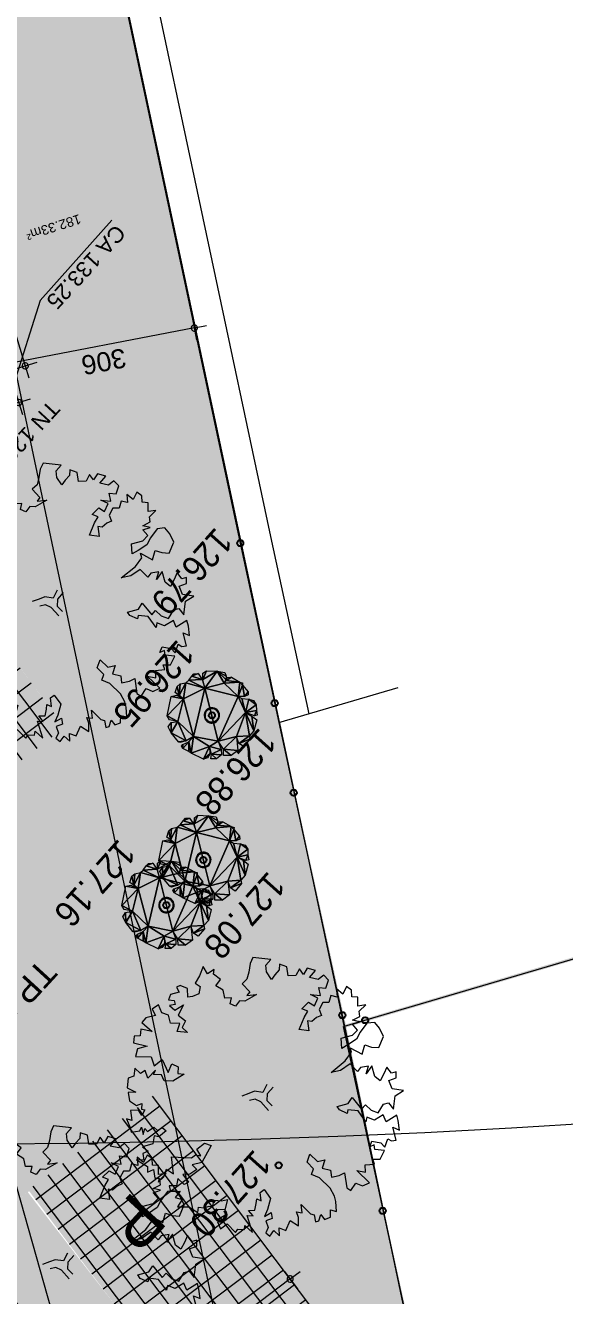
# Model space of a CAD drawing. Header units: metres. Extents: x -2858 to 512, y -1995 to 1252.
# Drawn here: x -493.18 to -484.52, y 379.06 to 399.48 of the extents above; entities that cross this region are included whole.
import ezdxf
from ezdxf.enums import TextEntityAlignment as Align
from ezdxf.lldxf.tags import DXFTag

# ---------------------------------------------------------------- set-up
doc = ezdxf.new("R2010")
doc.units = ezdxf.units.M
doc.header["$PDMODE"] = 33
doc.header["$PDSIZE"] = 0.1
for name, color, linetype in [('Calque commun', 7, 'Continuous'), ('Calque11', 7, 'Continuous'), ('Calque14', 7, 'Continuous'), ('Calque15', 7, 'Continuous'), ('Calque17', 7, 'Continuous'), ('Calque19', 7, 'Continuous'), ('Calque3', 7, 'Continuous'), ('Textes', 7, 'Continuous')]:
    doc.layers.add(name, color=color, linetype=linetype)
doc.styles.add('ARIAL', font='arial.ttf')
doc.styles.add('Arial11', font='arial.ttf', dxfattribs={"height": 0.154626})
doc.styles.add('Arial12', font='arial.ttf', dxfattribs={"width": 0.9, "height": 0.41584})
doc.styles.add('Arial18', font='arial.ttf', dxfattribs={"height": 0.309252})
doc.styles.add('Arial7', font='arial.ttf', dxfattribs={"height": 0.395842})
tags = doc.linetypes.add('DASHDOT2', pattern=[0.5, 0.25, -0.125, 0, -0.125]).pattern_tags.tags
tags[10:11] = [DXFTag(74, 4), DXFTag(75, 0), DXFTag(340, '0'), DXFTag(46, 1.0), DXFTag(50, 0.0), DXFTag(44, 0.0), DXFTag(45, 0.0)]
tags[8:9] = [DXFTag(74, 4), DXFTag(75, 0), DXFTag(340, '0'), DXFTag(46, 1.0), DXFTag(50, 0.0), DXFTag(44, 0.0), DXFTag(45, 0.0)]
tags[6:7] = [DXFTag(74, 4), DXFTag(75, 0), DXFTag(340, '0'), DXFTag(46, 1.0), DXFTag(50, 0.0), DXFTag(44, 0.0), DXFTag(45, 0.0)]
tags[4:5] = [DXFTag(74, 4), DXFTag(75, 0), DXFTag(340, '0'), DXFTag(46, 1.0), DXFTag(50, 0.0), DXFTag(44, 0.0), DXFTag(45, 0.0)]
tags = doc.linetypes.add('DOT2', pattern=[0.125, 0, -0.125]).pattern_tags.tags
tags[6:7] = [DXFTag(74, 4), DXFTag(75, 0), DXFTag(340, '0'), DXFTag(46, 1.0), DXFTag(50, 0.0), DXFTag(44, 0.0), DXFTag(45, 0.0)]
tags[4:5] = [DXFTag(74, 4), DXFTag(75, 0), DXFTag(340, '0'), DXFTag(46, 1.0), DXFTag(50, 0.0), DXFTag(44, 0.0), DXFTag(45, 0.0)]
tags = doc.linetypes.add('HIDDEN', pattern=[0.375, 0.25, -0.125]).pattern_tags.tags
tags[6:7] = [DXFTag(74, 4), DXFTag(75, 0), DXFTag(340, '0'), DXFTag(46, 1.0), DXFTag(50, 0.0), DXFTag(44, 0.0), DXFTag(45, 0.0)]
tags[4:5] = [DXFTag(74, 4), DXFTag(75, 0), DXFTag(340, '0'), DXFTag(46, 1.0), DXFTag(50, 0.0), DXFTag(44, 0.0), DXFTag(45, 0.0)]
tags = doc.linetypes.add('HIDDENX2', pattern=[0.75, 0.5, -0.25]).pattern_tags.tags
tags[6:7] = [DXFTag(74, 4), DXFTag(75, 0), DXFTag(340, '0'), DXFTag(46, 1.0), DXFTag(50, 0.0), DXFTag(44, 0.0), DXFTag(45, 0.0)]
tags[4:5] = [DXFTag(74, 4), DXFTag(75, 0), DXFTag(340, '0'), DXFTag(46, 1.0), DXFTag(50, 0.0), DXFTag(44, 0.0), DXFTag(45, 0.0)]

# ---------------------------------------------------------------- blocks, each defined once
blk = doc.blocks.new('arb5')
at = {"layer": 'Calque commun', "color": 0, "linetype": 'ByBlock', "lineweight": -2}
for p, q in [((0.3387, 1.1317), (0.3079, 1.0847)), ((0.3544, 1.1189), (0.3387, 1.1317)), ((0.4432, 1.1359), (0.4037, 1.1244)), ((0.4037, 1.1244), (0.429, 1.0916)), ((0.4638, 1.113), (0.4432, 1.1359)), ((0.4747, 1.1318), (0.4638, 1.113)), ((0.504, 1.1059), (0.4747, 1.1318)), ((0.5259, 1.1274), (0.504, 1.1059)), ((0.5453, 1.0957), (0.5259, 1.1274)), ((0.5471, 1.1695), (0.5453, 1.0957)), ((0.5765, 1.1565), (0.5471, 1.1695)), ((0.587, 1.1277), (0.5765, 1.1565)), ((0.6245, 1.1345), (0.587, 1.1277)), ((0.6282, 1.1136), (0.6245, 1.1345)), ((0.7301, 1.1483), (0.7012, 1.1181)), ((0.7426, 1.1256), (0.7301, 1.1483)), ((0.7656, 1.146), (0.7426, 1.1256)), ((0.7891, 1.134), (0.7656, 1.146)), ((0.7842, 1.1095), (0.7891, 1.134)), ((0.2724, 1.0819), (0.2593, 1.0614)), ((0.2983, 1.1123), (0.2724, 1.0819)), ((0.3079, 1.0847), (0.2983, 1.1123)), ((0.3582, 1.1012), (0.3544, 1.1189)), ((0.3929, 1.1166), (0.3582, 1.1012)), ((0.3908, 1.0919), (0.3929, 1.1166)), ((0.411, 1.0591), (0.3908, 1.0919)), ((0.429, 1.0916), (0.4163, 1.0768)), ((0.4163, 1.0768), (0.4348, 1.0679)), ((0.5876, 1.0636), (0.6282, 1.1136)), ((0.6884, 1.0993), (0.6763, 1.0628)), ((0.7012, 1.1181), (0.6884, 1.0993)), ((0.8099, 1.1212), (0.7842, 1.1095)), ((0.8046, 1.0894), (0.8225, 1.1132)), ((0.8115, 1.0755), (0.8046, 1.0894)), ((0.8225, 1.1132), (0.8099, 1.1212)), ((0.8099, 1.0195), (0.8115, 1.0755)), ((0.8832, 1.0722), (0.8574, 1.0487)), ((0.8899, 1.0307), (0.8832, 1.0722)), ((0.2504, 1.0348), (0.2037, 1.0016)), ((0.2442, 1.0013), (0.2504, 1.0348)), ((0.2593, 1.0614), (0.3105, 1.0472)), ((0.3105, 1.0472), (0.2976, 1.0186)), ((0.2976, 1.0186), (0.3388, 1.0065)), ((0.4348, 1.0679), (0.411, 1.0591)), ((0.6112, 1.0555), (0.5876, 1.0636)), ((0.6386, 1.0356), (0.6112, 1.0555)), ((0.6187, 1.0132), (0.6386, 1.0356)), ((0.6763, 1.0628), (0.6746, 1.0009)), ((0.8318, 1.0458), (0.8099, 1.0195)), ((0.8454, 1.026), (0.8318, 1.0458)), ((0.8574, 1.0487), (0.8454, 1.026)), ((0.9334, 1.045), (0.8899, 1.0307)), ((0.9439, 1.0173), (0.9334, 1.045)), ((0.9677, 1.0408), (0.9439, 1.0173)), ((0.9675, 1.0084), (0.9677, 1.0408)), ((0.1632, 1.0129), (0.1908, 0.9722)), ((0.2037, 1.0016), (0.1632, 1.0129)), ((0.1908, 0.9722), (0.1745, 0.9388)), ((0.2627, 0.9893), (0.2442, 1.0013)), ((0.3053, 0.998), (0.2627, 0.9893)), ((0.3177, 0.9683), (0.3053, 0.998)), ((0.3166, 0.9348), (0.3177, 0.9683)), ((0.3388, 1.0065), (0.3512, 0.974)), ((0.3512, 0.974), (0.3682, 0.9845)), ((0.3682, 0.9845), (0.3568, 0.9295)), ((0.6026, 0.966), (0.637, 0.9815)), ((0.6289, 0.9481), (0.6026, 0.966)), ((0.637, 0.9815), (0.6187, 1.0132)), ((0.6873, 0.9662), (0.6636, 0.9557)), ((0.6746, 1.0009), (0.6873, 0.9662)), ((0.9197, 0.9497), (0.9348, 0.9693)), ((0.9348, 0.9693), (0.9611, 0.9561)), ((0.9611, 0.9561), (0.9751, 0.9827)), ((0.9962, 1.0121), (0.9675, 1.0084)), ((0.9751, 0.9827), (0.998, 0.9893)), ((0.998, 0.9893), (0.9962, 1.0121)), ((0.145, 0.954), (0.1263, 0.9372)), ((0.1263, 0.9372), (0.144, 0.9264)), ((0.144, 0.9264), (0.1386, 0.8938)), ((0.1745, 0.9388), (0.145, 0.954)), ((0.1683, 0.9045), (0.2001, 0.9121)), ((0.2001, 0.9121), (0.2019, 0.8845)), ((0.3411, 0.9355), (0.3166, 0.9348)), ((0.3318, 0.8725), (0.3411, 0.9355)), ((0.3568, 0.9295), (0.3821, 0.8949)), ((0.6285, 0.9036), (0.6289, 0.9481)), ((0.6613, 0.9171), (0.6285, 0.9036)), ((0.6636, 0.9557), (0.6613, 0.9171)), ((0.878, 0.9067), (0.9206, 0.9288)), ((0.9503, 0.9396), (0.9197, 0.9497)), ((0.9206, 0.9288), (0.9503, 0.9396)), ((1.0351, 0.9476), (0.998, 0.8829)), ((1.0356, 0.9043), (1.0351, 0.9476)), ((1.0486, 0.914), (1.0356, 0.9043)), ((1.0662, 0.8922), (1.0486, 0.914)), ((0.1386, 0.8938), (0.1683, 0.9045)), ((0.2019, 0.8845), (0.1776, 0.8442)), ((0.3614, 0.8782), (0.3318, 0.8725)), ((0.4026, 0.8522), (0.3614, 0.8782)), ((0.3821, 0.8949), (0.3951, 0.9027)), ((0.3951, 0.9027), (0.4067, 0.8691)), ((0.4067, 0.8691), (0.4026, 0.8522)), ((0.8689, 0.8614), (0.878, 0.9067)), ((0.8885, 0.8573), (0.8689, 0.8614)), ((0.9113, 0.8847), (0.8885, 0.8573)), ((0.9182, 0.865), (0.9113, 0.8847)), ((0.934, 0.8767), (0.9182, 0.865)), ((0.9586, 0.8911), (0.934, 0.8767)), ((0.9773, 0.8724), (0.9586, 0.8911)), ((0.9815, 0.9019), (0.9773, 0.8724)), ((0.998, 0.8829), (0.9815, 0.9019)), ((1.0839, 0.8952), (1.0662, 0.8922)), ((1.0804, 0.844), (1.0839, 0.8952)), ((0.1005, 0.8144), (0.0531, 0.7971)), ((0.12, 0.7895), (0.1005, 0.8144)), ((0.1776, 0.8442), (0.2182, 0.8498)), ((0.2182, 0.8498), (0.1877, 0.8343)), ((0.1877, 0.8343), (0.2151, 0.8135)), ((0.2151, 0.8135), (0.2357, 0.8153)), ((0.2357, 0.8153), (0.2333, 0.7708)), ((1.0605, 0.8126), (1.0912, 0.823)), ((1.097, 0.8013), (1.0605, 0.8126)), ((1.1139, 0.8378), (1.0804, 0.844)), ((1.0912, 0.823), (1.1018, 0.8092)), ((1.1018, 0.8092), (1.1139, 0.8378)), ((0.0382, 0.7606), (0.034, 0.7291)), ((0.0531, 0.7971), (0.0382, 0.7606)), ((0.1317, 0.7629), (0.12, 0.7895)), ((0.1684, 0.7812), (0.1317, 0.7629)), ((0.1826, 0.7251), (0.1684, 0.7812)), ((0.2333, 0.7708), (0.2805, 0.7598)), ((0.2805, 0.7598), (0.3139, 0.7358)), ((1.0041, 0.7764), (1.0426, 0.797)), ((1.0246, 0.7616), (1.0041, 0.7764)), ((1.0432, 0.7367), (1.0246, 0.7616)), ((1.0426, 0.797), (1.0652, 0.772)), ((1.069, 0.7495), (1.0432, 0.7367)), ((1.0652, 0.772), (1.0936, 0.7718)), ((1.0767, 0.7376), (1.069, 0.7495)), ((1.0936, 0.7718), (1.097, 0.8013)), ((0.034, 0.7291), (0.0583, 0.7072)), ((0.0583, 0.7072), (0.1056, 0.7119)), ((0.1066, 0.6981), (0.1033, 0.6655)), ((0.1056, 0.7119), (0.1383, 0.7204)), ((0.137, 0.6967), (0.1066, 0.6981)), ((0.1782, 0.6699), (0.137, 0.6967)), ((0.1383, 0.7204), (0.1805, 0.7102)), ((0.2083, 0.7012), (0.1782, 0.6699)), ((0.1805, 0.7102), (0.2083, 0.7012)), ((0.1929, 0.7427), (0.1826, 0.7251)), ((0.2382, 0.7472), (0.1929, 0.7427)), ((0.3139, 0.7358), (0.2382, 0.7472)), ((1.0964, 0.7276), (1.0767, 0.7376)), ((1.11, 0.7086), (1.0964, 0.7276)), ((1.1287, 0.7214), (1.11, 0.7086)), ((1.1362, 0.6768), (1.1287, 0.7214)), ((0.0058, 0.6516), (0.0312, 0.6306)), ((0.044, 0.6493), (0.0058, 0.6516)), ((0.058, 0.6658), (0.044, 0.6493)), ((0.0905, 0.6538), (0.058, 0.6658)), ((0.075, 0.6815), (0.0905, 0.6538)), ((0.1033, 0.6655), (0.075, 0.6815)), ((0.5851, 0.6489), (0.584, 0.6182)), ((0.6099, 0.6496), (0.6055, 0.6015)), ((1.1686, 0.6422), (1.1362, 0.6768)), ((0.0312, 0.6306), (0.0034, 0.6052)), ((0.0034, 0.6052), (0.019, 0.5854)), ((0.5602, 0.5987), (0.5236, 0.5982)), ((0.584, 0.6182), (0.5602, 0.5987)), ((0.6055, 0.6015), (0.6132, 0.5766)), ((0.8823, 0.5716), (0.9613, 0.5907)), ((0.9613, 0.5907), (0.9965, 0.5668)), ((0.9965, 0.5668), (0.9976, 0.5963)), ((0.9976, 0.5963), (1.033, 0.587)), ((1.0526, 0.5663), (1.0608, 0.6065)), ((1.0608, 0.6065), (1.0804, 0.5996)), ((1.0804, 0.5996), (1.0801, 0.5622)), ((1.1131, 0.6053), (1.1455, 0.6078)), ((1.1405, 0.5763), (1.1131, 0.6053)), ((1.1319, 0.6355), (1.1686, 0.6422)), ((1.1455, 0.6078), (1.1319, 0.6355)), ((0.019, 0.5854), (0, 0.565)), ((0, 0.565), (0.0029, 0.5402)), ((0.0029, 0.5402), (0.0365, 0.5498)), ((0.0365, 0.5498), (0.0382, 0.5151)), ((0.0382, 0.5151), (0.062, 0.5408)), ((0.062, 0.5408), (0.0756, 0.5159)), ((0.1525, 0.5193), (0.1645, 0.5439)), ((0.1645, 0.5439), (0.1853, 0.5348)), ((0.2206, 0.5156), (0.2484, 0.5492)), ((0.2484, 0.5492), (0.2718, 0.5152)), ((0.5344, 0.5714), (0.5707, 0.5809)), ((0.5707, 0.5809), (0.5902, 0.5523)), ((0.5902, 0.5523), (0.6138, 0.5403)), ((0.6132, 0.5766), (0.6337, 0.5627)), ((0.6138, 0.5403), (0.6412, 0.5263)), ((0.8939, 0.5448), (0.8823, 0.5716)), ((0.9341, 0.5377), (0.8939, 0.5448)), ((0.9434, 0.5692), (0.9341, 0.5377)), ((0.9559, 0.5502), (0.9434, 0.5692)), ((0.9767, 0.5453), (0.9559, 0.5502)), ((1.0313, 0.4806), (0.9767, 0.5453)), ((1.0779, 0.5354), (1.0313, 0.4806)), ((1.033, 0.587), (1.0526, 0.5663)), ((1.0827, 0.5008), (1.0779, 0.5354)), ((1.0801, 0.5622), (1.107, 0.5786)), ((1.107, 0.5786), (1.1265, 0.5559)), ((1.1265, 0.5559), (1.1405, 0.5763)), ((0.0756, 0.5159), (0.1033, 0.5306)), ((0.1049, 0.485), (0.085, 0.4567)), ((0.1033, 0.5306), (0.1209, 0.5116)), ((0.1303, 0.4505), (0.1049, 0.485)), ((0.1543, 0.4945), (0.1207, 0.4829)), ((0.1207, 0.4829), (0.1303, 0.4505)), ((0.1209, 0.5116), (0.1525, 0.5193)), ((0.1599, 0.4668), (0.1543, 0.4945)), ((0.1853, 0.5348), (0.2109, 0.5317)), ((0.2193, 0.4959), (0.1897, 0.4894)), ((0.1897, 0.4894), (0.1993, 0.4646)), ((0.2109, 0.5317), (0.2206, 0.5156)), ((0.2718, 0.5152), (0.2193, 0.4959)), ((1.1143, 0.5135), (1.0827, 0.5008)), ((1.1478, 0.5112), (1.1143, 0.5135)), ((1.1218, 0.461), (1.1446, 0.4896)), ((1.132, 0.5023), (1.1478, 0.5112)), ((1.1446, 0.4896), (1.132, 0.5023)), ((0.0347, 0.4659), (0.0325, 0.4363)), ((0.0325, 0.4363), (0.062, 0.4313)), ((0.0674, 0.4805), (0.0347, 0.4659)), ((0.062, 0.4313), (0.0806, 0.3996)), ((0.085, 0.4567), (0.0674, 0.4805)), ((0.1993, 0.4646), (0.1599, 0.4668)), ((1.1462, 0.4502), (1.1218, 0.461)), ((1.1295, 0.4334), (1.1462, 0.4502)), ((1.1397, 0.3801), (1.1295, 0.4334)), ((0.0806, 0.3996), (0.0412, 0.398)), ((0.0412, 0.398), (0.0575, 0.3652)), ((0.9644, 0.3905), (1.0038, 0.3843)), ((0.9662, 0.3677), (0.9644, 0.3905)), ((1.0038, 0.3843), (1.0146, 0.3673)), ((1.0146, 0.3673), (1.0432, 0.386)), ((1.0432, 0.386), (1.0816, 0.362)), ((1.0799, 0.3924), (1.1015, 0.3824)), ((1.0816, 0.362), (1.0799, 0.3924)), ((1.1015, 0.3824), (1.1202, 0.4039)), ((1.1202, 0.4039), (1.1397, 0.3801)), ((0.0575, 0.3652), (0.0882, 0.3709)), ((0.0882, 0.3709), (0.0821, 0.3425)), ((0.0821, 0.3425), (0.1137, 0.351)), ((0.136, 0.3283), (0.1121, 0.2978)), ((0.1137, 0.351), (0.136, 0.3283)), ((0.989, 0.3627), (0.9662, 0.3677)), ((0.9888, 0.3411), (0.989, 0.3627)), ((1.0203, 0.3338), (0.9888, 0.3411)), ((1.0182, 0.3172), (1.0203, 0.3338)), ((1.0419, 0.3288), (1.0182, 0.3172)), ((1.024, 0.3034), (1.0419, 0.3288)), ((0.1121, 0.2978), (0.1248, 0.2681)), ((0.1248, 0.2681), (0.1435, 0.2829)), ((0.1435, 0.2829), (0.1703, 0.2835)), ((0.1703, 0.2835), (0.194, 0.2864)), ((0.194, 0.2864), (0.1849, 0.249)), ((0.2846, 0.2826), (0.3376, 0.2655)), ((0.315, 0.2559), (0.2846, 0.2826)), ((0.737, 0.2848), (0.792, 0.2698)), ((0.7545, 0.263), (0.737, 0.2848)), ((0.792, 0.2698), (0.8154, 0.2409)), ((0.9606, 0.2645), (0.9871, 0.271)), ((0.9871, 0.271), (0.9802, 0.2454)), ((1.0398, 0.3091), (1.024, 0.3034)), ((1.068, 0.2853), (1.0398, 0.3091)), ((1.0561, 0.2665), (1.068, 0.2853)), ((0.1659, 0.2284), (0.1344, 0.2278)), ((0.1344, 0.2278), (0.1792, 0.1663)), ((0.1849, 0.249), (0.1659, 0.2284)), ((0.2918, 0.2068), (0.2953, 0.2541)), ((0.2953, 0.2541), (0.315, 0.2559)), ((0.3376, 0.2655), (0.3524, 0.2477)), ((0.3524, 0.2477), (0.38, 0.2503)), ((0.3877, 0.2277), (0.3659, 0.2149)), ((0.3659, 0.2149), (0.3855, 0.1951)), ((0.38, 0.2503), (0.3877, 0.2277)), ((0.7316, 0.2446), (0.7545, 0.263)), ((0.7404, 0.217), (0.7316, 0.2446)), ((0.7779, 0.2293), (0.7404, 0.217)), ((0.7547, 0.1743), (0.7779, 0.2293)), ((0.8154, 0.2409), (0.8045, 0.2164)), ((0.8045, 0.2164), (0.826, 0.1907)), ((0.9494, 0.237), (0.9684, 0.2514)), ((0.971, 0.2258), (0.9494, 0.237)), ((0.9684, 0.2514), (0.9606, 0.2645)), ((0.9766, 0.1903), (0.971, 0.2258)), ((0.9802, 0.2454), (1.0036, 0.2208)), ((1.0036, 0.2208), (1.0303, 0.254)), ((1.0303, 0.254), (1.0411, 0.2331)), ((1.0411, 0.2331), (1.0561, 0.2665)), ((0.1792, 0.1663), (0.206, 0.174)), ((0.206, 0.174), (0.2366, 0.1943)), ((0.2366, 0.1943), (0.2634, 0.209)), ((0.2634, 0.209), (0.2918, 0.2068)), ((0.3855, 0.1951), (0.3656, 0.1676)), ((0.3656, 0.1676), (0.3732, 0.1313)), ((0.5988, 0.146), (0.599, 0.1767)), ((0.599, 0.1767), (0.6255, 0.1419)), ((0.7971, 0.1681), (0.7547, 0.1743)), ((0.7771, 0.1328), (0.7971, 0.1681)), ((0.826, 0.1907), (0.8071, 0.1838)), ((0.8071, 0.1838), (0.8535, 0.1826)), ((0.8535, 0.1826), (0.8375, 0.1531)), ((0.9304, 0.1859), (0.9539, 0.162)), ((0.9419, 0.1464), (0.9304, 0.1859)), ((0.9539, 0.162), (0.9766, 0.1903)), ((0.3732, 0.1313), (0.3405, 0.1276)), ((0.3405, 0.1276), (0.3441, 0.091)), ((0.5683, 0.1364), (0.5988, 0.146)), ((0.5719, 0.0981), (0.5683, 0.1364)), ((0.6255, 0.1419), (0.5927, 0.1264)), ((0.5927, 0.1264), (0.6181, 0.0966)), ((0.8221, 0.0832), (0.7771, 0.1328)), ((0.8375, 0.1531), (0.8592, 0.147)), ((0.8592, 0.147), (0.8597, 0.1144)), ((0.8597, 0.1144), (0.8866, 0.1339)), ((0.8866, 0.1339), (0.9102, 0.1219)), ((0.9102, 0.1219), (0.9419, 0.1464)), ((0.3441, 0.091), (0.3274, 0.0804)), ((0.3274, 0.0804), (0.3597, 0.0722)), ((0.3597, 0.0722), (0.3488, 0.0377)), ((0.3883, 0.0523), (0.4238, 0.0599)), ((0.4201, 0.0844), (0.4467, 0.1011)), ((0.4238, 0.0599), (0.4201, 0.0844)), ((0.4467, 0.1011), (0.4722, 0.0891)), ((0.4878, 0.076), (0.462, 0.0517)), ((0.4722, 0.0891), (0.4878, 0.076)), ((0.5245, 0.0847), (0.5719, 0.0981)), ((0.5658, 0.0734), (0.5245, 0.0847)), ((0.5369, 0.0441), (0.5468, 0.0589)), ((0.5468, 0.0589), (0.5664, 0.043)), ((0.5664, 0.043), (0.5658, 0.0734)), ((0.6181, 0.0966), (0.5993, 0.0683)), ((0.5993, 0.0683), (0.6109, 0.0407)), ((0.6958, 0.0636), (0.7211, 0.022)), ((0.6973, 0.0065), (0.6958, 0.0636)), ((0.7559, 0.0896), (0.7915, 0.0676)), ((0.7842, 0.0381), (0.7559, 0.0896)), ((0.7915, 0.0676), (0.8221, 0.0832)), ((0.3488, 0.0377), (0.3883, 0.0523)), ((0.462, 0.0517), (0.4736, 0.0201)), ((0.4736, 0.0201), (0.4885, 0.0129)), ((0.4885, 0.0129), (0.4974, 0.0357)), ((0.4974, 0.0357), (0.5287, 0.0157)), ((0.5287, 0.0157), (0.5505, 0.0243)), ((0.5505, 0.0243), (0.5369, 0.0441)), ((0.6109, 0.0407), (0.5957, 0.0081)), ((0.5957, 0.0081), (0.6263, 0)), ((0.6263, 0), (0.6364, 0.0286)), ((0.6364, 0.0286), (0.6717, 0.0047)), ((0.6717, 0.0047), (0.6973, 0.0065)), ((0.7211, 0.022), (0.7437, 0.0385)), ((0.7437, 0.0385), (0.7616, 0.0217)), ((0.7616, 0.0217), (0.7842, 0.0381))]:
    blk.add_line(p, q, dxfattribs=at)
blk = doc.blocks.new('hatch2')
at = {"layer": 'Calque commun', "color": 6, "linetype": 'Continuous', "lineweight": 9}
for p, q in [((-25.825, -19.215), (-25.825, -28.415)), ((-25.675, -19.215), (-25.675, -28.415)), ((-25.525, -19.215), (-25.525, -28.415)), ((-25.375, -19.215), (-25.375, -28.415)), ((-25.225, -19.215), (-25.225, -28.415)), ((-25.075, -19.215), (-25.075, -28.415)), ((-24.925, -19.215), (-24.925, -28.415)), ((-24.775, -19.215), (-24.775, -28.415)), ((-24.625, -19.215), (-24.625, -28.415)), ((-24.475, -19.215), (-24.475, -28.415)), ((-24.325, -19.215), (-24.325, -28.415)), ((-24.175, -19.215), (-24.175, -28.415)), ((-24.025, -19.215), (-24.025, -28.415)), ((-23.875, -19.215), (-23.875, -28.415)), ((-23.725, -19.215), (-23.725, -28.415)), ((-23.575, -19.215), (-23.575, -28.415)), ((-23.425, -19.215), (-23.425, -28.415)), ((-23.275, -19.215), (-23.275, -28.415)), ((-23.125, -19.215), (-23.125, -28.415)), ((-22.975, -19.215), (-22.975, -28.415)), ((-22.825, -19.215), (-22.825, -28.415)), ((-22.675, -19.215), (-22.675, -28.415)), ((-22.525, -19.215), (-22.525, -28.415)), ((-22.375, -19.215), (-22.375, -28.415)), ((-22.225, -19.215), (-22.225, -28.415)), ((-22.075, -19.215), (-22.075, -28.415)), ((-21.925, -19.215), (-21.925, -28.415)), ((-21.775, -19.215), (-21.775, -28.415)), ((-21.625, -19.215), (-21.625, -28.415)), ((-21.475, -19.215), (-21.475, -28.415)), ((-21.325, -19.215), (-21.325, -28.415)), ((-21.175, -19.215), (-21.175, -28.415)), ((-21.025, -19.215), (-21.025, -28.415)), ((-20.875, -19.215), (-20.875, -28.415)), ((-20.725, -19.215), (-20.725, -28.415)), ((-20.575, -19.215), (-20.575, -28.415)), ((-20.425, -19.215), (-20.425, -28.415)), ((-20.275, -19.215), (-20.275, -28.415)), ((-20.125, -19.215), (-20.125, -28.415)), ((-19.975, -19.215), (-19.975, -28.415)), ((-19.825, -19.215), (-19.825, -28.415)), ((-19.675, -19.215), (-19.675, -28.415)), ((-19.525, -19.215), (-19.525, -28.415)), ((-19.375, -19.215), (-19.375, -28.415)), ((-39.175, -20.515), (-39.175, -29.715)), ((-39.025, -20.515), (-39.025, -29.715)), ((-38.875, -20.515), (-38.875, -29.715)), ((-38.725, -20.515), (-38.725, -29.715)), ((-38.575, -20.515), (-38.575, -29.715)), ((-38.425, -20.515), (-38.425, -29.715)), ((-38.275, -20.515), (-38.275, -29.715)), ((-38.125, -20.515), (-38.125, -29.715)), ((-37.975, -20.515), (-37.975, -29.715)), ((-37.825, -20.515), (-37.825, -29.715)), ((-37.675, -20.515), (-37.675, -29.715)), ((-37.525, -20.515), (-37.525, -29.715)), ((-37.375, -20.515), (-37.375, -29.715)), ((-37.225, -20.515), (-37.225, -29.715)), ((-37.075, -20.515), (-37.075, -29.715)), ((-36.925, -20.515), (-36.925, -29.715)), ((-36.775, -20.515), (-36.775, -29.715)), ((-36.625, -20.515), (-36.625, -29.715)), ((-36.475, -20.515), (-36.475, -29.715)), ((-36.325, -20.515), (-36.325, -29.715)), ((-36.175, -20.515), (-36.175, -29.715)), ((-36.025, -20.515), (-36.025, -29.715)), ((-35.875, -20.515), (-35.875, -29.715)), ((-35.725, -20.515), (-35.725, -29.715)), ((-35.575, -20.515), (-35.575, -29.715)), ((-35.425, -20.515), (-35.425, -29.715)), ((-35.275, -20.515), (-35.275, -29.715)), ((-35.125, -20.515), (-35.125, -29.715)), ((-34.975, -20.515), (-34.975, -29.715)), ((-34.825, -20.515), (-34.825, -29.715)), ((-34.675, -20.515), (-34.675, -29.715)), ((-34.525, -20.515), (-34.525, -29.715)), ((-34.375, -20.515), (-34.375, -29.715)), ((-34.225, -20.515), (-34.225, -29.715)), ((-34.075, -20.515), (-34.075, -29.715)), ((-33.925, -20.515), (-33.925, -29.715)), ((-33.775, -20.515), (-33.775, -29.715)), ((-33.625, -20.515), (-33.625, -29.715)), ((-33.475, -20.515), (-33.475, -29.715)), ((-33.325, -20.515), (-33.325, -29.715)), ((-33.175, -20.515), (-33.175, -29.715)), ((-33.025, -20.515), (-33.025, -29.715)), ((-32.875, -20.515), (-32.875, -29.715)), ((-32.725, -20.515), (-32.725, -29.715)), ((-32.575, -20.515), (-32.575, -29.715)), ((-32.425, -22.351), (-32.425, -31.551)), ((-32.275, -22.351), (-32.275, -31.551)), ((-32.125, -22.351), (-32.125, -31.551)), ((-31.975, -22.351), (-31.975, -31.551)), ((-31.825, -22.351), (-31.825, -31.551)), ((-31.675, -22.351), (-31.675, -31.551)), ((-31.525, -22.351), (-31.525, -31.551)), ((-31.375, -22.351), (-31.375, -31.551)), ((-31.225, -22.351), (-31.225, -31.551)), ((-31.075, -22.351), (-31.075, -31.551)), ((-30.925, -22.351), (-30.925, -31.551)), ((-30.775, -22.351), (-30.775, -31.551)), ((-30.625, -22.351), (-30.625, -31.551)), ((-30.475, -22.351), (-30.475, -31.551)), ((-30.325, -22.351), (-30.325, -31.551)), ((-30.175, -22.351), (-30.175, -31.551)), ((-30.025, -22.351), (-30.025, -31.551)), ((-29.875, -22.351), (-29.875, -31.551)), ((-29.725, -22.351), (-29.725, -31.551)), ((-29.575, -22.351), (-29.575, -31.551)), ((-29.425, -22.351), (-29.425, -31.551)), ((-29.275, -22.351), (-29.275, -31.551)), ((-29.125, -22.351), (-29.125, -31.551)), ((-28.975, -22.351), (-28.975, -31.551)), ((-28.825, -22.351), (-28.825, -31.551)), ((-28.675, -22.351), (-28.675, -31.551)), ((-28.525, -22.351), (-28.525, -31.551)), ((-28.375, -22.351), (-28.375, -31.551)), ((-28.225, -22.351), (-28.225, -31.551)), ((-28.075, -22.351), (-28.075, -31.551)), ((-27.925, -22.351), (-27.925, -31.551)), ((-27.775, -22.351), (-27.775, -31.551)), ((-27.625, -22.351), (-27.625, -31.551)), ((-27.475, -22.351), (-27.475, -31.551)), ((-27.325, -22.351), (-27.325, -31.551)), ((-27.175, -22.351), (-27.175, -31.551)), ((-27.025, -22.351), (-27.025, -31.551)), ((-26.875, -22.351), (-26.875, -31.551)), ((-26.725, -22.351), (-26.725, -31.551)), ((-26.575, -22.351), (-26.575, -31.551)), ((-26.425, -22.351), (-26.425, -31.551)), ((-26.275, -22.351), (-26.275, -31.551)), ((-26.125, -22.351), (-26.125, -31.551)), ((-25.975, -22.351), (-25.975, -31.551))]:
    blk.add_line(p, q, dxfattribs=at)
mesh = blk.add_polyface(dxfattribs=at)
corners = [(-25.965, -31.551), (-32.565, -31.551), (-32.565, -29.715), (-25.965, -28.415), (-39.175, -29.715), (-32.565, -22.351), (-39.175, -20.515), (-25.965, -22.351), (-19.356, -28.415), (-25.965, -19.215), (-19.356, -19.215), (-32.565, -20.515)]
mesh.append_faces([[corners[k] for k in face] for face in [(0, 2, 3), (6, 5, 4), (8, 7, 10)]], dxfattribs={"vtx0": -1, "vtx1": -1, "color": 6})
mesh.append_faces([[corners[k] for k in face] for face in [(3, 2, 5)]], dxfattribs={"vtx0": -1, "vtx1": -1, "vtx2": -1, "color": 6})
mesh.append_faces([[corners[k] for k in face] for face in [(3, 5, 7)]], dxfattribs={"vtx0": -1, "vtx2": -1, "color": 6})
mesh.append_faces([[corners[k] for k in face] for face in [(11, 5, 6)]], dxfattribs={"vtx1": -1, "color": 6})
mesh.append_faces([[corners[k] for k in face] for face in [(2, 4, 5), (8, 3, 7)]], dxfattribs={"vtx1": -1, "vtx2": -1, "color": 6})
mesh.append_faces([[corners[k] for k in face] for face in [(0, 1, 2), (7, 9, 10)]], dxfattribs={"vtx2": -1, "color": 6})
blk = doc.blocks.new('toitvilla13')
at = {"layer": 'Calque commun', "color": 0, "linetype": 'ByBlock', "lineweight": -2}
blk.add_blockref('hatch2', (0, 0), dxfattribs=at)
at = {"layer": 'Textes', "color": 9, "linetype": 'ByBlock', "lineweight": -2, "style": 'Arial11'}
blk.add_text('182.33m²', height=0.1546, dxfattribs=at).set_placement((-41.013, -22.724), align=Align.BOTTOM_LEFT)
blk = doc.blocks.new('PointTopo_SPE')
at = {"layer": 'Calque commun', "color": 1, "linetype": 'ByBlock', "lineweight": -2}
blk.add_point((0, 0), dxfattribs=at)
blk = doc.blocks.new('Block158')
at = {"layer": 'Calque19', "color": 34, "linetype": 'Continuous', "lineweight": 9, "true_color": 0x994c00, "flags": 128}
for points in [[(-0.28, 0), (-0.28, 0, 1), (0.28, 0), (0.28, 0, 1), (-0.28, 0), (-0.28, 0)], [(0.25, 0), (0.25, 0, -1), (-0.25, 0), (-0.25, 0, -1), (0.25, 0), (0.25, 0)]]:
    blk.add_lwpolyline(points, format="xyb", dxfattribs=at)
blk = doc.blocks.new('SPE30')
at = {"layer": 'Calque19', "color": 102, "linetype": 'Continuous', "lineweight": 9}
blk.add_polyline3d([(0.834, 1.209, 0), (0.834, 1.209, 0), (0.834, 1.209, 0)], dxfattribs=at)
blk.add_polyline3d([(0.834, 1.209, 0), (0.834, 1.209, 0), (0.834, 1.209, 0)], dxfattribs=at)
at = {"layer": 'Calque19', "color": 34, "linetype": 'Continuous', "lineweight": 9}
for radius in [0.28, 0.25]:
    blk.add_arc((0, 0), radius, 0, 359.9994, dxfattribs=at)
at = {"layer": 'Calque19', "color": 34, "linetype": 'ByBlock', "lineweight": -2, "true_color": 0x994c00}
blk.add_blockref('Block158', (0, 0), dxfattribs=at)
at = {"layer": 'Calque19', "color": 102, "linetype": 'Continuous', "lineweight": 9}
mesh = blk.add_polyface(dxfattribs=at)
corners = [(0.237, -1.167), (1.017, 0.013), (0.987, -0.774), (1.537, 0.249), (1.277, 0.013), (1.522, 0.359), (-0.894, 0.847), (-0.956, 1.099), (-0.604, 1.508), (-1.582, -0.05), (-1.292, -0.459), (-1.506, -0.396), (0.62, 1.492), (0.635, 1.13), (0.314, 1.555), (1.308, -0.082), (1.507, -0.208), (1.522, -0.27), (-0.023, 1.177), (-0.359, 1.508), (0.1, 1.413), (0.696, 1.083), (1.063, 0.926), (0.895, 0.69), (-1.399, -0.507), (-1.414, -0.569), (-1.307, -0.491), (-1.323, -0.931), (1.094, -1.199), (0.467, -1.561), (-0.283, 1.602), (-0.573, -0.853), (-1.17, -0.444), (-1.154, 0.249), (0.543, 0.8), (0.054, -1.64), (0.253, -1.372), (0.268, -1.545), (-0.252, -1.498), (-1.185, 0.406), (-0.39, -1.482), (-0.573, -1.498), (-0.696, -1.498), (-0.803, -1.388), (1.094, 0.878), (1.384, 0.831), (1.461, -0.68), (0.069, 1.618), (-1.307, 0.422), (-1.567, 0.092), (1.598, 0.013), (1.568, -0.082), (1.491, -0.082), (1.14, -1.042), (-1.628, 0.044), (1.247, 0.91), (-1.017, 1.162), (-1.215, 1.083), (0.834, 1.209), (1.063, 1.177), (-0.757, -1.12), (-1.078, -1.23), (-1.338, 0.611), (-1.445, 0.485), (-1.521, 0.406), (-1.414, 0.768), (-1.368, 0.941), (1.201, 1.02), (0.803, 1.288), (-0.971, 1.319), (-0.741, -1.136), (-0.084, -1.624), (-1.475, -0.695), (1.369, -0.9), (1.185, -0.931), (-1.108, 1.225), (-0.925, -1.262), (0.314, -1.451)]
mesh.append_faces([[corners[k] for k in face] for face in [(35, 36, 37), (20, 30, 47), (56, 57, 75), (0, 29, 77)]], dxfattribs={"vtx0": -1, "color": 102})
mesh.append_faces([[corners[k] for k in face] for face in [(3, 4, 5), (9, 10, 11), (12, 13, 14), (18, 19, 20), (15, 2, 1), (40, 31, 38), (50, 4, 3), (62, 6, 39), (32, 27, 26)]], dxfattribs={"vtx0": -1, "vtx1": -1, "color": 102})
mesh.append_faces([[corners[k] for k in face] for face in [(0, 1, 2), (1, 23, 5), (31, 27, 32), (31, 33, 34), (0, 38, 31), (15, 46, 2), (31, 34, 1), (31, 32, 33), (9, 49, 33), (9, 33, 32), (33, 6, 34), (62, 66, 6), (18, 6, 19), (1, 34, 23), (0, 2, 28), (0, 31, 1), (34, 6, 18)]], dxfattribs={"vtx0": -1, "vtx1": -1, "vtx2": -1, "color": 102})
mesh.append_faces([[corners[k] for k in face] for face in [(21, 22, 23), (0, 28, 29), (20, 19, 30), (22, 58, 59), (60, 61, 27), (50, 52, 4), (15, 17, 46), (23, 45, 5), (6, 66, 57), (48, 49, 64), (46, 74, 2), (9, 32, 10), (70, 40, 41)]], dxfattribs={"vtx0": -1, "vtx2": -1, "color": 102})
mesh.append_faces([[corners[k] for k in face] for face in [(63, 48, 64), (67, 22, 59), (72, 25, 27)]], dxfattribs={"vtx1": -1, "color": 102})
mesh.append_faces([[corners[k] for k in face] for face in [(6, 7, 8), (25, 26, 27), (33, 39, 6), (23, 44, 45), (48, 33, 49), (18, 14, 13), (56, 6, 57), (34, 21, 23), (13, 34, 18), (4, 1, 5), (0, 36, 38), (70, 31, 40), (71, 38, 36), (43, 70, 41), (31, 60, 27), (21, 58, 22), (35, 71, 36), (8, 19, 6)]], dxfattribs={"vtx1": -1, "vtx2": -1, "color": 102})
mesh.append_faces([[corners[k] for k in face] for face in [(15, 16, 17), (10, 24, 11), (41, 42, 43), (50, 51, 52), (2, 53, 28), (9, 54, 49), (44, 55, 45), (62, 65, 66), (12, 68, 13), (7, 69, 8), (46, 73, 74), (60, 76, 61)]], dxfattribs={"vtx2": -1, "color": 102})
blk = doc.blocks.new('SPE32')
at = {"layer": 'Calque commun', "color": 0, "linetype": 'ByBlock', "lineweight": -2, "xscale": 0.4420946538448334, "yscale": 0.4420946538448334, "zscale": 0.4420946538448334}
blk.add_blockref('SPE30', (0, 0), dxfattribs=at)
blk = doc.blocks.new('geometrebondepartleger')
at = {"layer": 'Calque commun', "color": 3, "linetype": 'HIDDEN', "lineweight": 18}
blk.add_line((110.601, 151.517), (88.988, 121.997), dxfattribs=at)
at = {"layer": 'Calque commun', "color": 10, "linetype": 'DASHDOT2', "lineweight": 18, "flags": 128}
blk.add_lwpolyline([(45.287, 98.087), (42.936, 93.876), (22.492, 69.355), (46.896, 54.821), (60.022, 76.482), (130.155, 64.253), (145.314, 148.376), (109.348, 154.881), (91.263, 130.116), (87.378, 124.832), (86.331, 123.279), (83.811, 118.812), (74.918, 102.586), (72.616, 98.359), (63.065, 85.914), (45.158, 97.961)], close=True, dxfattribs=at)
at = {"layer": 'Calque11', "color": 7, "linetype": 'Continuous', "lineweight": 9}
blk.add_line((104.604, 148.394, 79), (98.193, 152.357, 79), dxfattribs=at)
blk.add_polyline3d([(45.187, 97.961, 79), (63.056, 85.938, 79), (64.74, 88.134, 79), (67.69, 91.978, 79), (72.616, 98.359, 79), (74.918, 102.586, 79), (75.012, 102.533, 79), (75.159, 102.794, 79), (75.089, 102.834, 79), (77.131, 106.649, 79), (83.825, 118.832, 79), (86.301, 123.279, 79), (91.141, 129.922, 79), (101.673, 144.35, 79), (104.604, 148.394, 79), (113.024, 159.86, 79)], dxfattribs=at)
at = {"layer": 'Calque17', "color": 1, "linetype": 'Continuous', "lineweight": 9}
for points in [[(90.726, 130.201, 79), (99.534, 142.257, 79), (101.246, 144.614, 79)], [(91.141, 129.922, 79), (99.938, 141.963, 79), (101.673, 144.35, 79)]]:
    blk.add_polyline3d(points, dxfattribs=at)
at = {"layer": 'Calque3', "color": 1, "linetype": 'Continuous', "lineweight": 9}
blk.add_line((101.673, 144.35, 79), (99.972, 145.402, 79), dxfattribs=at)
at = {"layer": 'Calque3', "color": 18, "linetype": 'Continuous', "lineweight": 9, "true_color": 0x000000}
for points in [[(106.386, 150.841, 79), (108.215, 153.376, 79), (106.427, 150.812, 79), (108.255, 153.347, 79)], [(104.591, 148.373, 79), (99.207, 151.701, 79), (104.617, 148.415, 79), (99.234, 151.743, 79)], [(104.584, 148.409, 79), (106.387, 150.841, 79), (104.624, 148.379, 79), (106.427, 150.812, 79)], [(102.334, 145.293, 79), (104.584, 148.409, 79), (102.374, 145.264, 79), (104.624, 148.38, 79)], [(101.653, 144.365, 79), (102.334, 145.293, 79), (101.693, 144.335, 79), (102.374, 145.264, 79)]]:
    blk.add_trace(points, dxfattribs=at)
at = {"layer": 'Calque14', "color": 0, "linetype": 'ByBlock', "lineweight": -2}
for p in [(106.407, 150.827, 79), (106.975, 149.094, 206.299), (104.311, 148.575, 79), (104.495, 148.247, 79), (102.354, 145.278, 79), (105.065, 144.961, 206.161), (104.127, 144.918, 206.081), (101.485, 144.091, 205.881), (102.305, 143.471, 205.952), (99.938, 141.963, 205.794)]:
    blk.add_blockref('PointTopo_SPE', p, dxfattribs=at)
at = {"layer": 'Calque19', "color": 0, "linetype": 'ByBlock', "lineweight": -2}
for p in [(104.127, 144.918, 79), (105.065, 144.961, 79), (102.305, 143.471, 79)]:
    blk.add_blockref('SPE32', p, dxfattribs=at)
at = {"layer": 'Calque15', "color": 1, "linetype": 'ByBlock', "lineweight": -2, "style": 'Arial12', "width": 0.9}
for s, p in [('127.30', (107.035, 149.034, 206.299)), ('127.08', (103.552, 146.222, 206.081)), ('126.88', (101.929, 144.577, 205.881)), ('127.16', (104.77, 144.084, 206.161)), ('126.95', (101.75, 142.649, 205.952)), ('126.79', (99.998, 141.903, 205.794))]:
    blk.add_text(s, height=0.4158, dxfattribs=at).set_placement(p, align=Align.TOP_LEFT)
blk = doc.blocks.new('hatch25')
at = {"layer": 'Calque commun', "color": 64, "linetype": 'Continuous', "lineweight": 9}
for p, q in [((41.913, 139.714), (44.366, 139.23)), ((41.855, 139.419), (44.308, 138.935)), ((41.797, 139.125), (44.25, 138.641)), ((41.739, 138.831), (44.192, 138.347)), ((41.681, 138.536), (44.134, 138.052)), ((41.623, 138.242), (44.076, 137.758)), ((41.565, 137.948), (44.018, 137.464)), ((41.507, 137.653), (43.959, 137.169)), ((41.449, 137.359), (43.901, 136.875)), ((41.391, 137.065), (43.843, 136.581)), ((41.333, 136.77), (43.785, 136.286)), ((41.274, 136.476), (43.727, 135.992)), ((41.216, 136.182), (43.669, 135.698)), ((41.158, 135.887), (43.611, 135.404)), ((41.1, 135.593), (43.553, 135.109)), ((41.042, 135.299), (43.495, 134.815)), ((40.984, 135.004), (43.437, 134.521))]:
    blk.add_line(p, q, dxfattribs=at)
blk = doc.blocks.new('hatch26')
at = {"layer": 'Calque commun', "color": 64, "linetype": 'Continuous', "lineweight": 9}
for p, q in [((41.913, 139.714), (40.945, 134.808)), ((42.207, 139.656), (41.24, 134.75)), ((42.502, 139.597), (41.534, 134.692)), ((42.796, 139.539), (41.828, 134.634)), ((43.09, 139.481), (42.123, 134.576)), ((43.385, 139.423), (42.417, 134.518)), ((43.679, 139.365), (42.711, 134.46)), ((43.973, 139.307), (43.006, 134.402)), ((44.268, 139.249), (43.3, 134.344))]:
    blk.add_line(p, q, dxfattribs=at)
blk = doc.blocks.new('hatch41')
at = {"layer": 'Calque commun', "color": 64, "linetype": 'Continuous', "lineweight": 9}
for p, q in [((38.239, 140.421), (40.692, 139.937)), ((38.181, 140.127), (40.634, 139.643)), ((38.123, 139.832), (40.576, 139.348)), ((38.065, 139.538), (40.518, 139.054)), ((38.007, 139.244), (40.46, 138.76)), ((37.949, 138.949), (40.402, 138.465)), ((37.891, 138.655), (40.344, 138.171)), ((37.833, 138.361), (40.285, 137.877)), ((37.775, 138.066), (40.227, 137.583)), ((37.717, 137.772), (40.169, 137.288)), ((37.659, 137.478), (40.111, 136.994)), ((37.6, 137.183), (40.053, 136.7)), ((37.542, 136.889), (39.995, 136.405)), ((37.484, 136.595), (39.937, 136.111)), ((37.426, 136.3), (39.879, 135.817)), ((37.368, 136.006), (39.821, 135.522)), ((37.31, 135.712), (39.763, 135.228))]:
    blk.add_line(p, q, dxfattribs=at)
blk = doc.blocks.new('hatch42')
at = {"layer": 'Calque commun', "color": 64, "linetype": 'Continuous', "lineweight": 9}
for p, q in [((38.239, 140.421), (37.271, 135.516)), ((38.533, 140.363), (37.566, 135.457)), ((38.828, 140.305), (37.86, 135.399)), ((39.122, 140.247), (38.154, 135.341)), ((39.416, 140.189), (38.449, 135.283)), ((39.711, 140.131), (38.743, 135.225)), ((40.005, 140.073), (39.037, 135.167)), ((40.299, 140.015), (39.332, 135.109)), ((40.594, 139.956), (39.626, 135.051))]:
    blk.add_line(p, q, dxfattribs=at)
blk = doc.blocks.new('new')
at = {"layer": 'Calque commun', "color": 1, "linetype": 'Continuous', "lineweight": 9}
blk.add_arc((0, 0), 0.5, 0, 359.9994, dxfattribs=at)
blk = doc.blocks.new('new2')
at = {"layer": 'Calque commun', "color": 1, "linetype": 'Continuous', "lineweight": 9}
blk.add_arc((0, 0), 0.5, 0, 359.9994, dxfattribs=at)
blk = doc.blocks.new('DimLine4189')
at = {"layer": 'Calque commun', "color": 1, "linetype": 'Continuous', "lineweight": 9}
for p, q in [((30.016, 126.085), (29.717, 126.266)), ((29.888, 126.162), (29.992, 126.334)), ((25.229, 118.466), (29.888, 126.162)), ((25.357, 118.388), (25.058, 118.57)), ((25.229, 118.466), (25.125, 118.295))]:
    blk.add_line(p, q, dxfattribs=at)
at = {"layer": 'Calque commun', "color": 1, "linetype": 'Continuous', "lineweight": 9, "xscale": 0.1000000068124471, "yscale": 0.1000000068124471, "zscale": 0.1000000068124471, "rotation": 58.81172391801801}
for name, p in [('new2', (29.888, 126.162)), ('new', (25.229, 118.466))]:
    blk.add_blockref(name, p, dxfattribs=at)
at = {"layer": 'Calque commun', "color": 1, "linetype": 'Continuous', "lineweight": 9, "style": 'Arial18'}
blk.add_text('900', height=0.3093, rotation=58.8117, dxfattribs=at).set_placement((27.55, 122.319), align=Align.BOTTOM_CENTER)
blk = doc.blocks.new('new3')
at = {"layer": 'Calque commun', "color": 1, "linetype": 'Continuous', "lineweight": 9}
blk.add_arc((0, 0), 0.5, 0, 359.9994, dxfattribs=at)
blk = doc.blocks.new('new4')
at = {"layer": 'Calque commun', "color": 1, "linetype": 'Continuous', "lineweight": 9}
blk.add_arc((0, 0), 0.5, 0, 359.9994, dxfattribs=at)
blk = doc.blocks.new('DimLine4195')
at = {"layer": 'Calque commun', "color": 1, "linetype": 'Continuous', "lineweight": 9}
for p, q in [((27.622, 127.782), (27.463, 127.903)), ((27.532, 127.663), (27.744, 127.941)), ((27.622, 127.782), (30.058, 125.928)), ((29.967, 125.809), (30.179, 126.087)), ((30.058, 125.928), (30.217, 125.807))]:
    blk.add_line(p, q, dxfattribs=at)
at = {"layer": 'Calque commun', "color": 1, "linetype": 'Continuous', "lineweight": 9, "xscale": 0.1000000054270315, "yscale": 0.1000000054270315, "zscale": 0.1000000054270315, "rotation": 322.7162482246063}
for name, p in [('new3', (27.622, 127.782)), ('new4', (30.058, 125.928))]:
    blk.add_blockref(name, p, dxfattribs=at)
at = {"layer": 'Calque commun', "color": 1, "linetype": 'Continuous', "lineweight": 9, "style": 'Arial18'}
blk.add_text('306', height=0.3093, rotation=322.7163, dxfattribs=at).set_placement((28.846, 126.863), align=Align.BOTTOM_CENTER)
blk = doc.blocks.new('new5')
at = {"layer": 'Calque commun', "color": 1, "linetype": 'Continuous', "lineweight": 9}
blk.add_arc((0, 0), 0.5, 0, 359.9994, dxfattribs=at)
blk = doc.blocks.new('new6')
at = {"layer": 'Calque commun', "color": 1, "linetype": 'Continuous', "lineweight": 9}
blk.add_arc((0, 0), 0.5, 0, 359.9994, dxfattribs=at)
blk = doc.blocks.new('DimLine4201')
at = {"layer": 'Calque commun', "color": 1, "linetype": 'Continuous', "lineweight": 9}
for p, q in [((30.322, 126.348), (30.501, 126.649)), ((30.399, 126.477), (30.227, 126.579)), ((30.399, 126.477), (36.084, 123.105)), ((36.007, 122.976), (36.186, 123.277)), ((36.084, 123.105), (36.256, 123.003))]:
    blk.add_line(p, q, dxfattribs=at)
at = {"layer": 'Calque commun', "color": 1, "linetype": 'Continuous', "lineweight": 9, "xscale": 0.09999999949661556, "yscale": 0.09999999949661556, "zscale": 0.09999999949661556, "rotation": 329.3315725839405}
for name, p in [('new5', (30.399, 126.477)), ('new6', (36.084, 123.105))]:
    blk.add_blockref(name, p, dxfattribs=at)
at = {"layer": 'Calque commun', "color": 1, "linetype": 'Continuous', "lineweight": 9, "style": 'Arial18'}
blk.add_text('660', height=0.3093, rotation=329.3316, dxfattribs=at).set_placement((33.246, 124.8), align=Align.BOTTOM_CENTER)
blk = doc.blocks.new('new285')
at = {"layer": 'Calque commun', "color": 1, "linetype": 'Continuous', "lineweight": 9}
blk.add_arc((0, 0), 0.5, 0, 359.9994, dxfattribs=at)
blk = doc.blocks.new('new286')
at = {"layer": 'Calque commun', "color": 1, "linetype": 'Continuous', "lineweight": 9}
blk.add_arc((0, 0), 0.5, 0, 359.9994, dxfattribs=at)
blk = doc.blocks.new('DimLine6676')
at = {"layer": 'Calque commun', "color": 1, "linetype": 'Continuous', "lineweight": 9}
for p, q in [((37.954, 138.979), (38.023, 139.322)), ((37.984, 139.126), (37.788, 139.165)), ((37.984, 139.126), (40.436, 138.642)), ((40.407, 138.495), (40.476, 138.838)), ((40.436, 138.642), (40.633, 138.603))]:
    blk.add_line(p, q, dxfattribs=at)
at = {"layer": 'Calque commun', "color": 1, "linetype": 'Continuous', "lineweight": 9, "xscale": 0.1000000040800835, "yscale": 0.1000000040800835, "zscale": 0.1000000040800835, "rotation": 348.840362631811}
for name, p in [('new285', (37.984, 139.126)), ('new286', (40.436, 138.642))]:
    blk.add_blockref(name, p, dxfattribs=at)
at = {"layer": 'Calque commun', "color": 1, "linetype": 'Continuous', "lineweight": 9, "style": 'Arial18'}
blk.add_text('250', height=0.3093, rotation=348.8404, dxfattribs=at).set_placement((39.212, 138.894), align=Align.BOTTOM_CENTER)
blk = doc.blocks.new('hatch77')
at = {"layer": 'Calque commun', "color": 64, "linetype": 'Continuous', "lineweight": 9}
for p, q in [((33.738, 130.225), (36.191, 129.741)), ((33.68, 129.93), (36.133, 129.446)), ((33.622, 129.636), (36.075, 129.152)), ((33.564, 129.342), (36.017, 128.858)), ((33.506, 129.047), (35.959, 128.563)), ((33.448, 128.753), (35.901, 128.269)), ((33.39, 128.459), (35.843, 127.975)), ((33.332, 128.164), (35.784, 127.68)), ((33.274, 127.87), (35.726, 127.386)), ((33.216, 127.576), (35.668, 127.092)), ((33.158, 127.281), (35.61, 126.797)), ((33.099, 126.987), (35.552, 126.503)), ((33.041, 126.693), (35.494, 126.209)), ((32.983, 126.398), (35.436, 125.914)), ((32.925, 126.104), (35.378, 125.62)), ((32.867, 125.81), (35.32, 125.326))]:
    blk.add_line(p, q, dxfattribs=at)
blk = doc.blocks.new('hatch78')
at = {"layer": 'Calque commun', "color": 64, "linetype": 'Continuous', "lineweight": 9}
for p, q in [((34.049, 130.465), (33.081, 125.56)), ((34.343, 130.407), (33.376, 125.502)), ((34.638, 130.349), (33.67, 125.444)), ((34.932, 130.291), (33.964, 125.385)), ((35.226, 130.233), (34.259, 125.327)), ((35.521, 130.175), (34.553, 125.269)), ((35.815, 130.117), (34.847, 125.211)), ((36.109, 130.059), (35.142, 125.153))]:
    blk.add_line(p, q, dxfattribs=at)

msp = doc.modelspace()

# ---------------------------------------------------------------- hatches: boundary and pattern name
at = {"layer": 'Calque commun', "linetype": 'Continuous', "lineweight": 9}
for color, points in [(71, [(-501.051, 389.469), (-509.118, 383.56), (-507.157, 380.815), (-505.353, 380.06), (-503.72, 379.724), (-503.468, 379.915), (-506.477, 383.908), (-500.488, 388.421), (-497.485, 384.437), (-497.463, 384.454), (-497.456, 384.446), (-497.456, 384.447), (-496.543, 385.181), (-499.552, 389.174), (-499.402, 389.288), (-497.675, 390.589), (-497.567, 390.693), (-497.556, 390.679), (-495.559, 392.183), (-492.614, 388.276), (-492.594, 388.292), (-489.193, 383.735), (-491.143, 382.265), (-488.134, 378.272), (-488.673, 377.865), (-490.105, 376.787), (-493.145, 380.719), (-494.066, 380.009), (-494.104, 380.017), (-494.12, 380.004), (-491.106, 376.009), (-497.095, 371.495), (-500.105, 375.488), (-500.111, 375.486), (-500.113, 375.484), (-502.95, 373.329), (-500.954, 374.834), (-497.944, 370.841), (-499.941, 369.336), (-503.934, 366.327), (-506.943, 370.32), (-507.091, 370.21), (-508.066, 369.473), (-505.064, 365.49), (-511.071, 360.963), (-514.066, 364.937), (-515.036, 364.204), (-512.063, 360.259), (-516.041, 357.23), (-519.024, 361.188), (-519.031, 361.198), (-519.301, 361.026), (-519.324, 360.961), (-519.432, 360.913), (-520.826, 360.27), (-520.826, 360.27), (-519.475, 360.894), (-520.201, 360.595), (-520.862, 360.287), (-517.629, 356.031), (-517.56, 356.072), (-515.395, 353.178), (-487.86, 374.504), (-487.86, 374.504), (-486.419, 375.588), (-493.201, 407.536), (-495.97, 406.695), (-495.206, 403.054), (-496.234, 402.745), (-493.38, 393.684), (-497.639, 392.294), (-497.672, 392.331), (-499.675, 391.7), (-499.385, 390.743)]), (43, [(-510.881, 377.074), (-510.547, 376.179), (-510.76, 374.399), (-519.528, 367.823), (-521.392, 366.722), (-524.147, 366.238), (-525.5, 366.254), (-520.866, 360.321), (-519.475, 360.894), (-520.826, 360.27), (-520.826, 360.27), (-519.432, 360.913), (-519.324, 360.961), (-519.301, 361.026), (-519.031, 361.198), (-519.024, 361.188), (-506.949, 370.318), (-502.963, 373.336), (-494.123, 379.998), (-494.144, 380.026), (-494.066, 380.009), (-491.143, 382.265), (-489.193, 383.735), (-492.594, 388.292), (-494.546, 386.686), (-494.558, 386.7), (-497.456, 384.446), (-497.463, 384.454), (-503.72, 379.724), (-505.209, 379.999), (-507.157, 380.815), (-509.123, 383.567), (-509.961, 382.979), (-509.98, 382.995), (-512.3, 381.307), (-512.3, 381.307), (-512.93, 380.827), (-513.193, 380.645), (-511.189, 377.94)])]:
    msp.add_hatch(color=color, dxfattribs=at).paths.add_polyline_path(points)

# ---------------------------------------------------------------- linework, layer by layer
at = {"layer": 'Calque commun', "color": 7, "linetype": 'DASHDOT2', "lineweight": 18}
msp.add_line((-515.971, 460.721), (-488.826, 364.914), dxfattribs=at)
at = {"layer": 'Calque commun', "color": 7, "linetype": 'Continuous', "lineweight": 9}
for p, q in [((-492.948, 395.052), (-491.792, 396.344)), ((-491.792, 396.344), (-492.948, 395.052)), ((-492.948, 395.052), (-493.38, 393.681))]:
    msp.add_line(p, q, dxfattribs=at)
at = {"layer": 'Calque commun', "color": 20, "linetype": 'DASHDOT2', "lineweight": 18}
msp.add_line((-488.076, 383.382), (-486.355, 375.456), dxfattribs=at)
at = {"layer": 'Calque commun', "color": 3, "linetype": 'HIDDENX2', "lineweight": 18, "extrusion": (0, 0, -1)}
msp.add_arc((494.528, 544.142), 162.647, 258.82345, 321.39697, dxfattribs=at)
msp.add_arc((494.528, 544.142), 162.647, 258.82345, 321.39697, dxfattribs=at)
msp.add_arc((494.528, 544.142), 162.647, 258.82345, 321.39697, dxfattribs=at)
at = {"layer": 'Calque commun', "color": 43, "linetype": 'Continuous', "lineweight": 9, "true_color": 0xdbbe82}
for points in [[(-494.547, 386.686), (-492.55, 388.19), (-497.556, 390.679), (-495.559, 392.183)], [(-490.131, 376.767), (-488.134, 378.272), (-493.14, 380.76), (-491.143, 382.265)], [(-493.108, 374.502), (-491.112, 376.007), (-496.117, 378.495), (-494.121, 380)], [(-493.108, 374.502), (-491.112, 376.007), (-496.117, 378.495), (-494.121, 380)]]:
    msp.add_trace(points, dxfattribs=at)

# ---------------------------------------------------------------- block references
at = {"layer": 'Calque commun', "color": 0, "linetype": 'ByBlock', "lineweight": -2}
for name, p, rotation in [('geometrebondepartleger', (-528.836, 560.304), 228.1617603435354), ('toitvilla13', (-524.619, 362.486), 197.4933286152844), ('hatch78', (-567.245, 500.426), 228.1617603435354), ('hatch77', (-567.245, 500.426), 228.1617603435354), ('hatch42', (-567.245, 500.426), 228.1617603435354), ('hatch41', (-567.245, 500.426), 228.1617603435354), ('hatch26', (-567.245, 500.426), 228.1617603435354), ('hatch25', (-567.245, 500.426), 228.1617603435354)]:
    msp.add_blockref(name, p, dxfattribs=dict(at, rotation=rotation))
at = {"layer": 'Calque commun', "color": 1, "linetype": 'Continuous', "lineweight": 9, "rotation": 228.1617603435354}
for name in ['DimLine4189', 'DimLine4195', 'DimLine4201', 'DimLine6676']:
    msp.add_blockref(name, (-567.245, 500.426), dxfattribs=at)
at = {"layer": 'Calque commun', "color": 64, "linetype": 'DOT2', "lineweight": 18, "xscale": 3.81469721371369, "yscale": 3.814696974833698, "zscale": 3.814697265625, "rotation": 227.4939527206939}
for p in [(-492.903, 393.373), (-489.531, 385.426), (-492.736, 382.719)]:
    msp.add_blockref('arb5', p, dxfattribs=at)

# ---------------------------------------------------------------- texts
at = {"layer": 'Textes', "color": 5, "linetype": 'ByBlock', "lineweight": -2}
for s, height, rotation, style, p in [('CA 133.25', 0.2534, 227.4939, 'Arial18', (-491.792, 396.344)), ('TN 126.75', 0.2534, 227.4937, 'Arial18', (-492.854, 393.517)), ('TP 127.20', 0.3958, 227.494, 'Arial7', (-493.03, 384.574)), ('P', 0.773, 227.4941, 'ARIAL', (-491.617, 380.917))]:
    msp.add_text(s, height=height, rotation=rotation, dxfattribs=dict(at, style=style)).set_placement(p, align=Align.BOTTOM_LEFT)

doc.saveas('drawing.dxf')
